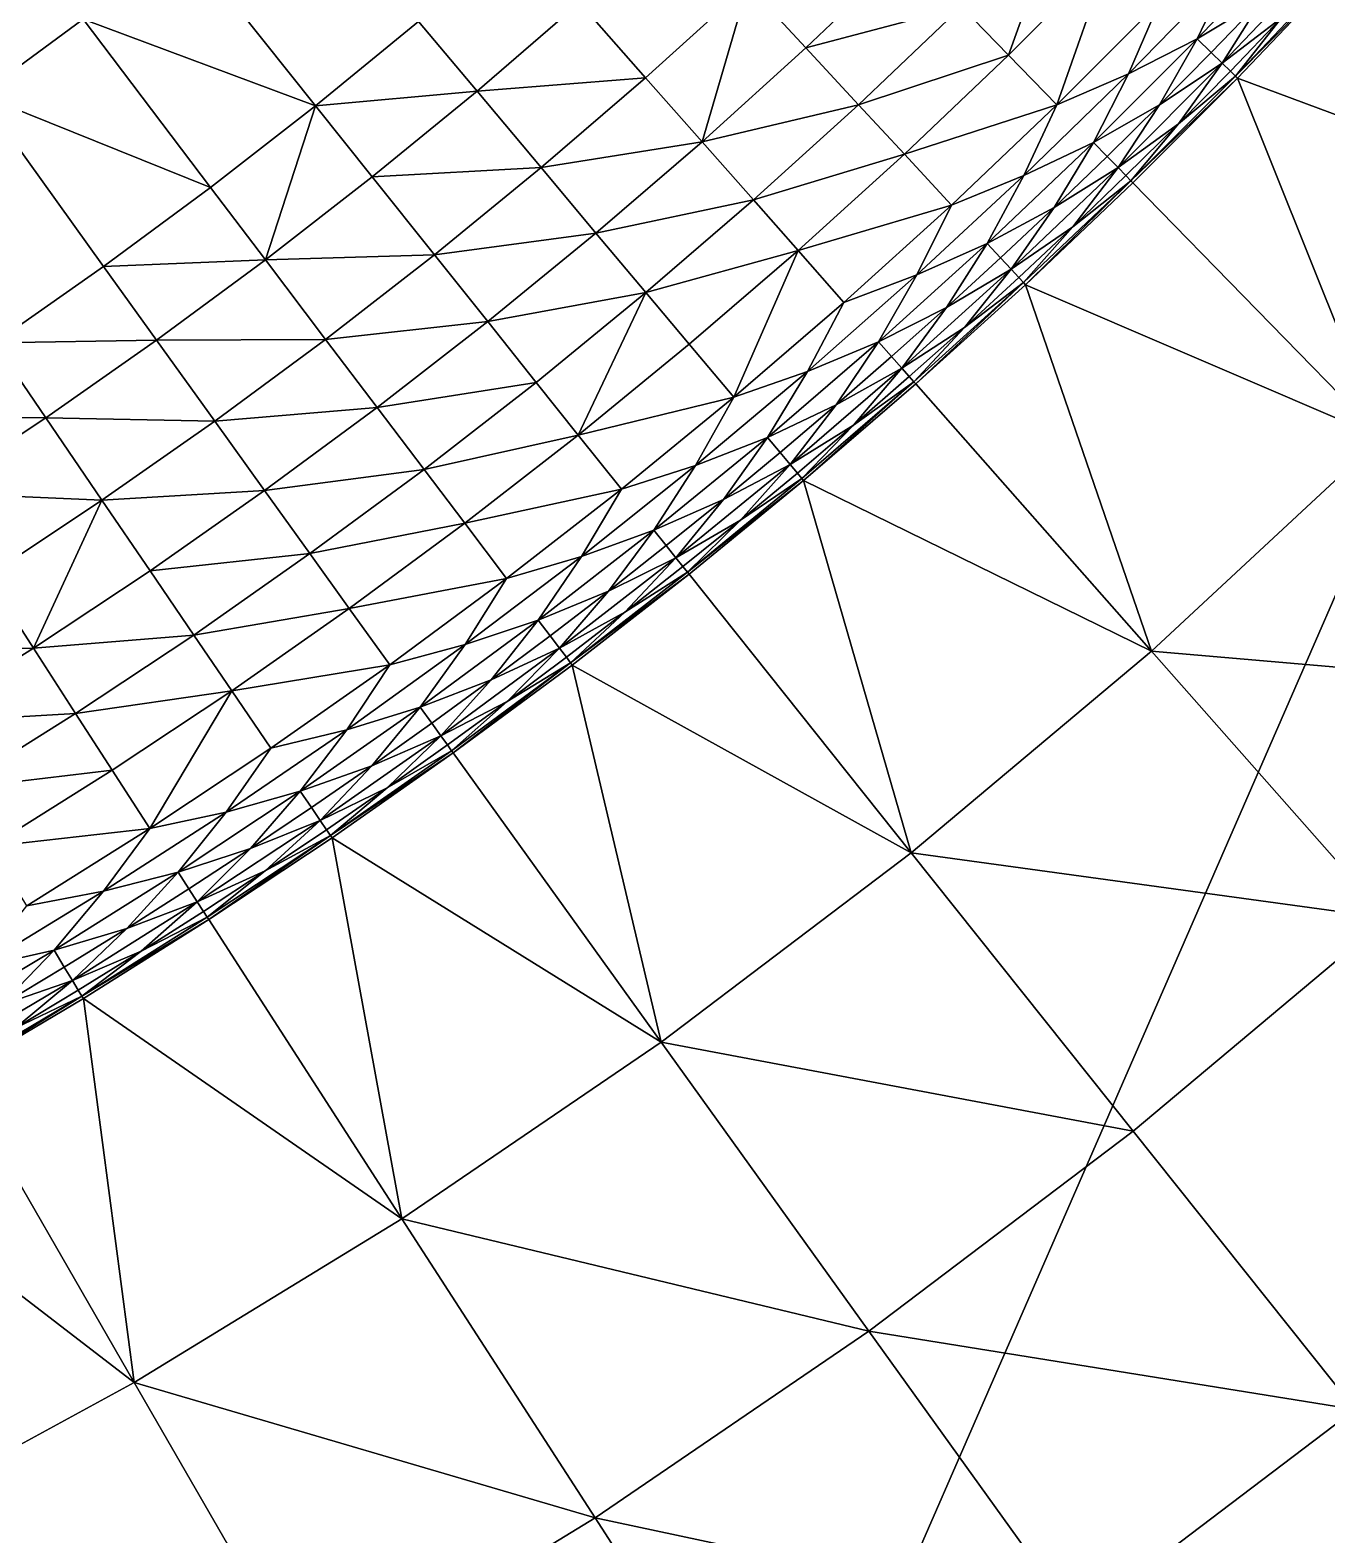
# Model space of a CAD drawing. Header units: millimetres. Extents: x -3250 to 5350, y -3250 to 3250.
# Drawn here: x 1281 to 1827, y -2359 to -1725 of the extents above; entities that cross this region are included whole.
import ezdxf

# ---------------------------------------------------------------- set-up
doc = ezdxf.new("R2010")
doc.units = ezdxf.units.MM
doc.header["$MEASUREMENT"] = 0
doc.layers.add('MESH_3D', color=2, linetype='CONTINUOUS')

msp = doc.modelspace()

# ---------------------------------------------------------------- linework, layer by layer
at = {"layer": 'MESH_3D'}
for points in [[(2150.48, 2436.79, 32500), (-3128.53, 880.23, 32500), (-2326.57, -2269.27, 32500)], [(2150.48, 2436.79, 32500), (-2326.57, -2269.27, 32500), (3105.61, 957.95, 32500)], [(3105.61, 957.95, 32500), (-2326.57, -2269.27, 32500), (-1962.36, -2590.68, 32500)], [(3105.61, 957.95, 32500), (-1962.36, -2590.68, 32500), (-1625, -2814.58, 32500)], [(3105.61, 957.95, 32500), (-1625, -2814.58, 32500), (-723.19, -3168.52, 32500)], [(3105.61, 957.95, 32500), (-723.19, -3168.52, 32500), (1410.12, -2928.15, 32500)], [(3105.61, 957.95, 32500), (1410.12, -2928.15, 32500), (2382.42, -2210.56, 32500)], [(1693.25, -1736, -303.82), (1673.41, -1715.67, -355.73), (1715.67, -1673.41, -355.73)], [(1736, -1693.25, -303.82), (1693.25, -1736, -303.82), (1715.67, -1673.41, -355.73)], [(1303.42, -1720.75, -630.5), (1260.11, -1752.71, -630.5), (1210.32, -1683.45, -698.41)], [(1786.7, -1699.76, -205.25), (1815.23, -1684.28, -171.85), (1772.67, -1729.02, -171.85)], [(1800.1, -1712.5, -138.74), (1772.67, -1729.02, -171.85), (1815.23, -1684.28, -171.85)], [(1401.37, -1757.26, -547.31), (1303.42, -1720.75, -630.5), (1345.91, -1687.72, -630.5)], [(1444.74, -1721.78, -547.31), (1401.37, -1757.26, -547.31), (1345.91, -1687.72, -630.5)], [(1650.58, -1692.26, -406.77), (1607.88, -1732.88, -406.77), (1583.4, -1706.5, -455.71)], [(1673.41, -1715.67, -355.73), (1607.88, -1732.88, -406.77), (1650.58, -1692.26, -406.77)], [(1713.63, -1756.9, -238.11), (1693.25, -1736, -303.82), (1736, -1693.25, -303.82)], [(1756.9, -1713.63, -238.11), (1713.63, -1756.9, -238.11), (1736, -1693.25, -303.82)], [(1800.1, -1712.5, -138.74), (1826.12, -1694.39, -105.25), (1783.31, -1739.39, -105.25)], [(1808.29, -1720.29, -71.93), (1783.31, -1739.39, -105.25), (1826.12, -1694.39, -105.25)], [(1786.7, -1699.76, -205.25), (1743.77, -1743.77, -205.25), (1756.9, -1713.63, -238.11)], [(1786.7, -1699.76, -205.25), (1772.67, -1729.02, -171.85), (1743.77, -1743.77, -205.25)], [(1831.76, -1699.63, -38.42), (1832.63, -1700.43), (1788.82, -1744.77, -38.42)], [(1808.29, -1720.29, -71.93), (1831.76, -1699.63, -38.42), (1788.82, -1744.77, -38.42)], [(1788.82, -1744.77, -38.42), (1832.63, -1700.43), (1789.67, -1745.59)], [(1832.63, -1700.43, 24000), (1789.67, -1745.59, 24000), (1789.67, -1745.59)], [(1832.63, -1700.43, 24000), (1789.67, -1745.59), (1832.63, -1700.43)], [(1942.59, -1802.46, 24200), (1789.67, -1745.59, 24000), (1832.63, -1700.43, 24000)], [(1583.4, -1706.5, -455.71), (1540.36, -1745.45, -455.71), (1512.58, -1713.96, -506.08)], [(1564.18, -1772.43, -406.77), (1540.36, -1745.45, -455.71), (1583.4, -1706.5, -455.71)], [(1607.88, -1732.88, -406.77), (1564.18, -1772.43, -406.77), (1583.4, -1706.5, -455.71)], [(1512.58, -1713.96, -506.08), (1469.38, -1751.13, -506.08), (1444.74, -1721.78, -547.31)], [(1540.36, -1745.45, -455.71), (1469.38, -1751.13, -506.08), (1512.58, -1713.96, -506.08)], [(1673.41, -1715.67, -355.73), (1630.12, -1756.85, -355.73), (1607.88, -1732.88, -406.77)], [(1693.25, -1736, -303.82), (1630.12, -1756.85, -355.73), (1673.41, -1715.67, -355.73)], [(1743.77, -1743.77, -205.25), (1713.63, -1756.9, -238.11), (1756.9, -1713.63, -238.11)], [(1800.1, -1712.5, -138.74), (1778.61, -1734.81, -138.74), (1772.67, -1729.02, -171.85)], [(1800.1, -1712.5, -138.74), (1783.31, -1739.39, -105.25), (1778.61, -1734.81, -138.74)], [(1357.13, -1791.65, -547.31), (1260.11, -1752.71, -630.5), (1303.42, -1720.75, -630.5)], [(1401.37, -1757.26, -547.31), (1357.13, -1791.65, -547.31), (1303.42, -1720.75, -630.5)], [(1469.38, -1751.13, -506.08), (1401.37, -1757.26, -547.31), (1444.74, -1721.78, -547.31)], [(1808.29, -1720.29, -71.93), (1786.7, -1742.7, -71.93), (1783.31, -1739.39, -105.25)], [(1808.29, -1720.29, -71.93), (1788.82, -1744.77, -38.42), (1786.7, -1742.7, -71.93)], [(1743.77, -1743.77, -205.25), (1772.67, -1729.02, -171.85), (1729.02, -1772.67, -171.85)], [(1756.84, -1756.84, -138.74), (1729.02, -1772.67, -171.85), (1772.67, -1729.02, -171.85)], [(1778.61, -1734.81, -138.74), (1756.84, -1756.84, -138.74), (1772.67, -1729.02, -171.85)], [(1630.12, -1756.85, -355.73), (1564.18, -1772.43, -406.77), (1607.88, -1732.88, -406.77)], [(1693.25, -1736, -303.82), (1649.44, -1777.67, -303.82), (1630.12, -1756.85, -355.73)], [(1713.63, -1756.9, -238.11), (1649.44, -1777.67, -303.82), (1693.25, -1736, -303.82)], [(1778.61, -1734.81, -138.74), (1783.31, -1739.39, -105.25), (1756.84, -1756.84, -138.74)], [(1756.84, -1756.84, -138.74), (1783.31, -1739.39, -105.25), (1739.39, -1783.31, -105.25)], [(1764.84, -1764.84, -71.93), (1739.39, -1783.31, -105.25), (1783.31, -1739.39, -105.25)], [(1786.7, -1742.7, -71.93), (1764.84, -1764.84, -71.93), (1783.31, -1739.39, -105.25)], [(1786.7, -1742.7, -71.93), (1788.82, -1744.77, -38.42), (1764.84, -1764.84, -71.93)], [(1540.36, -1745.45, -455.71), (1496.37, -1783.31, -455.71), (1469.38, -1751.13, -506.08)], [(1564.18, -1772.43, -406.77), (1496.37, -1783.31, -455.71), (1540.36, -1745.45, -455.71)], [(1743.77, -1743.77, -205.25), (1729.02, -1772.67, -171.85), (1699.76, -1786.7, -205.25)], [(1743.77, -1743.77, -205.25), (1699.76, -1786.7, -205.25), (1713.63, -1756.9, -238.11)], [(1788.82, -1744.77, -38.42), (1789.67, -1745.59), (1744.77, -1788.82, -38.42)], [(1764.84, -1764.84, -71.93), (1788.82, -1744.77, -38.42), (1744.77, -1788.82, -38.42)], [(1744.77, -1788.82, -38.42), (1789.67, -1745.59), (1745.59, -1789.67)], [(1745.59, -1789.67, 24000), (1745.59, -1789.67), (1789.67, -1745.59)], [(1789.67, -1745.59, 24000), (1745.59, -1789.67, 24000), (1789.67, -1745.59)], [(1850.33, -1897.05, 24200), (1745.59, -1789.67, 24000), (1789.67, -1745.59, 24000)], [(1942.59, -1802.46, 24200), (1850.33, -1897.05, 24200), (1789.67, -1745.59, 24000)], [(1312.04, -1824.93, -547.31), (1266.13, -1857.07, -547.31), (1260.11, -1752.71, -630.5)], [(1357.13, -1791.65, -547.31), (1312.04, -1824.93, -547.31), (1260.11, -1752.71, -630.5)], [(1469.38, -1751.13, -506.08), (1425.26, -1787.22, -506.08), (1401.37, -1757.26, -547.31)], [(1496.37, -1783.31, -455.71), (1425.26, -1787.22, -506.08), (1469.38, -1751.13, -506.08)], [(1380.26, -1822.2, -506.08), (1357.13, -1791.65, -547.31), (1401.37, -1757.26, -547.31)], [(1425.26, -1787.22, -506.08), (1380.26, -1822.2, -506.08), (1401.37, -1757.26, -547.31)], [(1630.12, -1756.85, -355.73), (1585.82, -1796.95, -355.73), (1564.18, -1772.43, -406.77)], [(1649.44, -1777.67, -303.82), (1585.82, -1796.95, -355.73), (1630.12, -1756.85, -355.73)], [(1713.63, -1756.9, -238.11), (1669.3, -1799.07, -238.11), (1649.44, -1777.67, -303.82)], [(1699.76, -1786.7, -205.25), (1669.3, -1799.07, -238.11), (1713.63, -1756.9, -238.11)], [(1756.84, -1756.84, -138.74), (1734.81, -1778.61, -138.74), (1729.02, -1772.67, -171.85)], [(1756.84, -1756.84, -138.74), (1739.39, -1783.31, -105.25), (1734.81, -1778.61, -138.74)], [(1764.84, -1764.84, -71.93), (1742.7, -1786.7, -71.93), (1739.39, -1783.31, -105.25)], [(1764.84, -1764.84, -71.93), (1744.77, -1788.82, -38.42), (1742.7, -1786.7, -71.93)], [(1564.18, -1772.43, -406.77), (1519.5, -1810.87, -406.77), (1496.37, -1783.31, -455.71)], [(1585.82, -1796.95, -355.73), (1519.5, -1810.87, -406.77), (1564.18, -1772.43, -406.77)], [(1699.76, -1786.7, -205.25), (1729.02, -1772.67, -171.85), (1684.28, -1815.23, -171.85)], [(1712.5, -1800.1, -138.74), (1684.28, -1815.23, -171.85), (1729.02, -1772.67, -171.85)], [(1734.81, -1778.61, -138.74), (1712.5, -1800.1, -138.74), (1729.02, -1772.67, -171.85)], [(1649.44, -1777.67, -303.82), (1604.61, -1818.24, -303.82), (1585.82, -1796.95, -355.73)], [(1669.3, -1799.07, -238.11), (1604.61, -1818.24, -303.82), (1649.44, -1777.67, -303.82)], [(1734.81, -1778.61, -138.74), (1739.39, -1783.31, -105.25), (1712.5, -1800.1, -138.74)], [(1451.45, -1820.06, -455.71), (1380.26, -1822.2, -506.08), (1425.26, -1787.22, -506.08)], [(1496.37, -1783.31, -455.71), (1451.45, -1820.06, -455.71), (1425.26, -1787.22, -506.08)], [(1519.5, -1810.87, -406.77), (1451.45, -1820.06, -455.71), (1496.37, -1783.31, -455.71)], [(1699.76, -1786.7, -205.25), (1654.68, -1828.52, -205.25), (1669.3, -1799.07, -238.11)], [(1699.76, -1786.7, -205.25), (1684.28, -1815.23, -171.85), (1654.68, -1828.52, -205.25)], [(1712.5, -1800.1, -138.74), (1739.39, -1783.31, -105.25), (1694.39, -1826.12, -105.25)], [(1720.29, -1808.29, -71.93), (1694.39, -1826.12, -105.25), (1739.39, -1783.31, -105.25)], [(1742.7, -1786.7, -71.93), (1720.29, -1808.29, -71.93), (1739.39, -1783.31, -105.25)], [(1742.7, -1786.7, -71.93), (1744.77, -1788.82, -38.42), (1720.29, -1808.29, -71.93)], [(1380.26, -1822.2, -506.08), (1312.04, -1824.93, -547.31), (1357.13, -1791.65, -547.31)], [(1744.77, -1788.82, -38.42), (1700.43, -1832.63), (1699.63, -1831.76, -38.42)], [(1720.29, -1808.29, -71.93), (1744.77, -1788.82, -38.42), (1699.63, -1831.76, -38.42)], [(1744.77, -1788.82, -38.42), (1745.59, -1789.67), (1700.43, -1832.63)], [(1745.59, -1789.67, 24000), (1700.43, -1832.63, 24000), (1700.43, -1832.63)], [(1745.59, -1789.67, 24000), (1700.43, -1832.63), (1745.59, -1789.67)], [(1850.33, -1897.05, 24200), (1700.43, -1832.63, 24000), (1745.59, -1789.67, 24000)], [(1585.82, -1796.95, -355.73), (1540.52, -1835.92, -355.73), (1519.5, -1810.87, -406.77)], [(1604.61, -1818.24, -303.82), (1540.52, -1835.92, -355.73), (1585.82, -1796.95, -355.73)], [(1669.3, -1799.07, -238.11), (1623.93, -1840.13, -238.11), (1604.61, -1818.24, -303.82)], [(1654.68, -1828.52, -205.25), (1623.93, -1840.13, -238.11), (1669.3, -1799.07, -238.11)], [(1712.5, -1800.1, -138.74), (1689.92, -1821.31, -138.74), (1684.28, -1815.23, -171.85)], [(1712.5, -1800.1, -138.74), (1694.39, -1826.12, -105.25), (1689.92, -1821.31, -138.74)], [(1519.5, -1810.87, -406.77), (1473.88, -1848.19, -406.77), (1451.45, -1820.06, -455.71)], [(1540.52, -1835.92, -355.73), (1473.88, -1848.19, -406.77), (1519.5, -1810.87, -406.77)], [(1720.29, -1808.29, -71.93), (1697.61, -1829.59, -71.93), (1694.39, -1826.12, -105.25)], [(1720.29, -1808.29, -71.93), (1699.63, -1831.76, -38.42), (1697.61, -1829.59, -71.93)], [(1604.61, -1818.24, -303.82), (1558.78, -1857.68, -303.82), (1540.52, -1835.92, -355.73)], [(1577.55, -1880.05, -238.11), (1558.78, -1857.68, -303.82), (1604.61, -1818.24, -303.82)], [(1623.93, -1840.13, -238.11), (1577.55, -1880.05, -238.11), (1604.61, -1818.24, -303.82)], [(1654.68, -1828.52, -205.25), (1684.28, -1815.23, -171.85), (1638.51, -1856.65, -171.85)], [(1667.09, -1842.23, -138.74), (1638.51, -1856.65, -171.85), (1684.28, -1815.23, -171.85)], [(1689.92, -1821.31, -138.74), (1667.09, -1842.23, -138.74), (1684.28, -1815.23, -171.85)], [(1334.4, -1856.04, -506.08), (1266.13, -1857.07, -547.31), (1312.04, -1824.93, -547.31)], [(1380.26, -1822.2, -506.08), (1334.4, -1856.04, -506.08), (1312.04, -1824.93, -547.31)], [(1405.62, -1855.68, -455.71), (1334.4, -1856.04, -506.08), (1380.26, -1822.2, -506.08)], [(1451.45, -1820.06, -455.71), (1405.62, -1855.68, -455.71), (1380.26, -1822.2, -506.08)], [(1473.88, -1848.19, -406.77), (1405.62, -1855.68, -455.71), (1451.45, -1820.06, -455.71)], [(1689.92, -1821.31, -138.74), (1694.39, -1826.12, -105.25), (1667.09, -1842.23, -138.74)], [(1654.68, -1828.52, -205.25), (1638.51, -1856.65, -171.85), (1608.58, -1869.21, -205.25)], [(1654.68, -1828.52, -205.25), (1608.58, -1869.21, -205.25), (1623.93, -1840.13, -238.11)], [(1667.09, -1842.23, -138.74), (1694.39, -1826.12, -105.25), (1648.34, -1867.8, -105.25)], [(1674.67, -1850.61, -71.93), (1648.34, -1867.8, -105.25), (1694.39, -1826.12, -105.25)], [(1697.61, -1829.59, -71.93), (1674.67, -1850.61, -71.93), (1694.39, -1826.12, -105.25)], [(1697.61, -1829.59, -71.93), (1699.63, -1831.76, -38.42), (1674.67, -1850.61, -71.93)], [(1540.52, -1835.92, -355.73), (1494.27, -1873.76, -355.73), (1473.88, -1848.19, -406.77)], [(1511.98, -1895.97, -303.82), (1494.27, -1873.76, -355.73), (1540.52, -1835.92, -355.73)], [(1558.78, -1857.68, -303.82), (1511.98, -1895.97, -303.82), (1540.52, -1835.92, -355.73)], [(1699.63, -1831.76, -38.42), (1654.21, -1874.45), (1653.43, -1873.57, -38.42)], [(1674.67, -1850.61, -71.93), (1699.63, -1831.76, -38.42), (1653.43, -1873.57, -38.42)], [(1699.63, -1831.76, -38.42), (1700.43, -1832.63), (1654.21, -1874.45)], [(1654.21, -1874.45, 24000), (1654.21, -1874.45), (1700.43, -1832.63)], [(1700.43, -1832.63, 24000), (1654.21, -1874.45, 24000), (1700.43, -1832.63)], [(1753.47, -1986.92, 24200), (1654.21, -1874.45, 24000), (1700.43, -1832.63, 24000)], [(1850.33, -1897.05, 24200), (1753.47, -1986.92, 24200), (1700.43, -1832.63, 24000)], [(1608.58, -1869.21, -205.25), (1577.55, -1880.05, -238.11), (1623.93, -1840.13, -238.11)], [(1667.09, -1842.23, -138.74), (1643.99, -1862.87, -138.74), (1638.51, -1856.65, -171.85)], [(1667.09, -1842.23, -138.74), (1648.34, -1867.8, -105.25), (1643.99, -1862.87, -138.74)], [(1473.88, -1848.19, -406.77), (1427.35, -1884.36, -406.77), (1405.62, -1855.68, -455.71)], [(1494.27, -1873.76, -355.73), (1427.35, -1884.36, -406.77), (1473.88, -1848.19, -406.77)], [(1674.67, -1850.61, -71.93), (1651.47, -1871.35, -71.93), (1648.34, -1867.8, -105.25)], [(1674.67, -1850.61, -71.93), (1653.43, -1873.57, -38.42), (1651.47, -1871.35, -71.93)], [(1334.4, -1856.04, -506.08), (1287.72, -1888.73, -506.08), (1266.13, -1857.07, -547.31)], [(1358.92, -1890.14, -455.71), (1287.72, -1888.73, -506.08), (1334.4, -1856.04, -506.08)], [(1405.62, -1855.68, -455.71), (1358.92, -1890.14, -455.71), (1334.4, -1856.04, -506.08)], [(1427.35, -1884.36, -406.77), (1358.92, -1890.14, -455.71), (1405.62, -1855.68, -455.71)], [(1608.58, -1869.21, -205.25), (1638.51, -1856.65, -171.85), (1591.71, -1896.93, -171.85)], [(1620.64, -1883.22, -138.74), (1591.71, -1896.93, -171.85), (1638.51, -1856.65, -171.85)], [(1643.99, -1862.87, -138.74), (1620.64, -1883.22, -138.74), (1638.51, -1856.65, -171.85)], [(1287.72, -1888.73, -506.08), (1219.44, -1888.06, -547.31), (1266.13, -1857.07, -547.31)], [(1577.55, -1880.05, -238.11), (1511.98, -1895.97, -303.82), (1558.78, -1857.68, -303.82)], [(1643.99, -1862.87, -138.74), (1648.34, -1867.8, -105.25), (1620.64, -1883.22, -138.74)], [(1608.58, -1869.21, -205.25), (1561.48, -1908.73, -205.25), (1577.55, -1880.05, -238.11)], [(1608.58, -1869.21, -205.25), (1591.71, -1896.93, -171.85), (1561.48, -1908.73, -205.25)], [(1620.64, -1883.22, -138.74), (1648.34, -1867.8, -105.25), (1601.26, -1908.31, -105.25)], [(1628.02, -1891.79, -71.93), (1601.26, -1908.31, -105.25), (1648.34, -1867.8, -105.25)], [(1651.47, -1871.35, -71.93), (1628.02, -1891.79, -71.93), (1648.34, -1867.8, -105.25)], [(1494.27, -1873.76, -355.73), (1447.1, -1910.43, -355.73), (1427.35, -1884.36, -406.77)], [(1511.98, -1895.97, -303.82), (1447.1, -1910.43, -355.73), (1494.27, -1873.76, -355.73)], [(1653.43, -1873.57, -38.42), (1606.97, -1915.11), (1606.21, -1914.21, -38.42)], [(1628.02, -1891.79, -71.93), (1653.43, -1873.57, -38.42), (1606.21, -1914.21, -38.42)], [(1653.43, -1873.57, -38.42), (1654.21, -1874.45), (1606.97, -1915.11)], [(1654.21, -1874.45, 24000), (1606.97, -1915.11, 24000), (1606.97, -1915.11)], [(1654.21, -1874.45, 24000), (1606.97, -1915.11), (1654.21, -1874.45)], [(1753.47, -1986.92, 24200), (1606.97, -1915.11, 24000), (1654.21, -1874.45, 24000)], [(1651.47, -1871.35, -71.93), (1653.43, -1873.57, -38.42), (1628.02, -1891.79, -71.93)], [(1577.55, -1880.05, -238.11), (1530.18, -1918.79, -238.11), (1511.98, -1895.97, -303.82)], [(1561.48, -1908.73, -205.25), (1530.18, -1918.79, -238.11), (1577.55, -1880.05, -238.11)], [(1287.72, -1888.73, -506.08), (1240.23, -1920.25, -506.08), (1219.44, -1888.06, -547.31)], [(1427.35, -1884.36, -406.77), (1379.93, -1919.36, -406.77), (1358.92, -1890.14, -455.71)], [(1447.1, -1910.43, -355.73), (1379.93, -1919.36, -406.77), (1427.35, -1884.36, -406.77)], [(1620.64, -1883.22, -138.74), (1597.04, -1903.28, -138.74), (1591.71, -1896.93, -171.85)], [(1620.64, -1883.22, -138.74), (1601.26, -1908.31, -105.25), (1597.04, -1903.28, -138.74)], [(1311.37, -1923.43, -455.71), (1240.23, -1920.25, -506.08), (1287.72, -1888.73, -506.08)], [(1358.92, -1890.14, -455.71), (1311.37, -1923.43, -455.71), (1287.72, -1888.73, -506.08)], [(1379.93, -1919.36, -406.77), (1311.37, -1923.43, -455.71), (1358.92, -1890.14, -455.71)], [(1628.02, -1891.79, -71.93), (1604.31, -1911.94, -71.93), (1601.26, -1908.31, -105.25)], [(1628.02, -1891.79, -71.93), (1606.21, -1914.21, -38.42), (1604.31, -1911.94, -71.93)], [(1511.98, -1895.97, -303.82), (1464.24, -1933.07, -303.82), (1447.1, -1910.43, -355.73)], [(1530.18, -1918.79, -238.11), (1464.24, -1933.07, -303.82), (1511.98, -1895.97, -303.82)], [(1561.48, -1908.73, -205.25), (1591.71, -1896.93, -171.85), (1543.92, -1936.02, -171.85)], [(1573.19, -1923.04, -138.74), (1543.92, -1936.02, -171.85), (1591.71, -1896.93, -171.85)], [(1597.04, -1903.28, -138.74), (1573.19, -1923.04, -138.74), (1591.71, -1896.93, -171.85)], [(1955.06, -2004.43, 24400), (1753.47, -1986.92, 24200), (1850.33, -1897.05, 24200)], [(1597.04, -1903.28, -138.74), (1601.26, -1908.31, -105.25), (1573.19, -1923.04, -138.74)], [(1447.1, -1910.43, -355.73), (1399.02, -1945.91, -355.73), (1379.93, -1919.36, -406.77)], [(1464.24, -1933.07, -303.82), (1399.02, -1945.91, -355.73), (1447.1, -1910.43, -355.73)], [(1561.48, -1908.73, -205.25), (1543.92, -1936.02, -171.85), (1513.41, -1947.07, -205.25)], [(1561.48, -1908.73, -205.25), (1513.41, -1947.07, -205.25), (1530.18, -1918.79, -238.11)], [(1573.19, -1923.04, -138.74), (1601.26, -1908.31, -105.25), (1553.19, -1947.64, -105.25)], [(1580.35, -1931.79, -71.93), (1553.19, -1947.64, -105.25), (1601.26, -1908.31, -105.25)], [(1604.31, -1911.94, -71.93), (1580.35, -1931.79, -71.93), (1601.26, -1908.31, -105.25)], [(1604.31, -1911.94, -71.93), (1606.21, -1914.21, -38.42), (1580.35, -1931.79, -71.93)], [(1311.37, -1923.43, -455.71), (1263.01, -1955.53, -455.71), (1240.23, -1920.25, -506.08)], [(1379.93, -1919.36, -406.77), (1331.65, -1953.17, -406.77), (1311.37, -1923.43, -455.71)], [(1399.02, -1945.91, -355.73), (1331.65, -1953.17, -406.77), (1379.93, -1919.36, -406.77)], [(1530.18, -1918.79, -238.11), (1481.87, -1956.34, -238.11), (1464.24, -1933.07, -303.82)], [(1513.41, -1947.07, -205.25), (1481.87, -1956.34, -238.11), (1530.18, -1918.79, -238.11)], [(1606.21, -1914.21, -38.42), (1606.97, -1915.11), (1557.99, -1953.66, -38.42)], [(1580.35, -1931.79, -71.93), (1606.21, -1914.21, -38.42), (1557.99, -1953.66, -38.42)], [(1557.99, -1953.66, -38.42), (1606.97, -1915.11), (1558.72, -1954.58)], [(1606.97, -1915.11, 24000), (1558.72, -1954.58), (1606.97, -1915.11)], [(1606.97, -1915.11, 24000), (1558.72, -1954.58, 24000), (1558.72, -1954.58)], [(1652.25, -2071.85, 24200), (1558.72, -1954.58, 24000), (1606.97, -1915.11, 24000)], [(1753.47, -1986.92, 24200), (1652.25, -2071.85, 24200), (1606.97, -1915.11, 24000)], [(1282.54, -1985.76, -406.77), (1263.01, -1955.53, -455.71), (1311.37, -1923.43, -455.71)], [(1331.65, -1953.17, -406.77), (1282.54, -1985.76, -406.77), (1311.37, -1923.43, -455.71)], [(1573.19, -1923.04, -138.74), (1549.09, -1942.5, -138.74), (1543.92, -1936.02, -171.85)], [(1573.19, -1923.04, -138.74), (1553.19, -1947.64, -105.25), (1549.09, -1942.5, -138.74)], [(1580.35, -1931.79, -71.93), (1556.14, -1951.34, -71.93), (1553.19, -1947.64, -105.25)], [(1580.35, -1931.79, -71.93), (1557.99, -1953.66, -38.42), (1556.14, -1951.34, -71.93)], [(1464.24, -1933.07, -303.82), (1415.6, -1968.97, -303.82), (1399.02, -1945.91, -355.73)], [(1481.87, -1956.34, -238.11), (1415.6, -1968.97, -303.82), (1464.24, -1933.07, -303.82)], [(1513.41, -1947.07, -205.25), (1543.92, -1936.02, -171.85), (1495.18, -1973.91, -171.85)], [(1524.76, -1961.66, -138.74), (1495.18, -1973.91, -171.85), (1543.92, -1936.02, -171.85)], [(1549.09, -1942.5, -138.74), (1524.76, -1961.66, -138.74), (1543.92, -1936.02, -171.85)], [(1549.09, -1942.5, -138.74), (1553.19, -1947.64, -105.25), (1524.76, -1961.66, -138.74)], [(1399.02, -1945.91, -355.73), (1350.07, -1980.19, -355.73), (1331.65, -1953.17, -406.77)], [(1415.6, -1968.97, -303.82), (1350.07, -1980.19, -355.73), (1399.02, -1945.91, -355.73)], [(1513.41, -1947.07, -205.25), (1495.18, -1973.91, -171.85), (1464.4, -1984.19, -205.25)], [(1513.41, -1947.07, -205.25), (1464.4, -1984.19, -205.25), (1481.87, -1956.34, -238.11)], [(1524.76, -1961.66, -138.74), (1553.19, -1947.64, -105.25), (1504.15, -1985.75, -105.25)], [(1531.69, -1970.59, -71.93), (1504.15, -1985.75, -105.25), (1553.19, -1947.64, -105.25)], [(1556.14, -1951.34, -71.93), (1531.69, -1970.59, -71.93), (1553.19, -1947.64, -105.25)], [(1556.14, -1951.34, -71.93), (1557.99, -1953.66, -38.42), (1531.69, -1970.59, -71.93)], [(1282.54, -1985.76, -406.77), (1213.87, -1986.41, -455.71), (1263.01, -1955.53, -455.71)], [(1350.07, -1980.19, -355.73), (1282.54, -1985.76, -406.77), (1331.65, -1953.17, -406.77)], [(1481.87, -1956.34, -238.11), (1432.64, -1992.68, -238.11), (1415.6, -1968.97, -303.82)], [(1464.4, -1984.19, -205.25), (1432.64, -1992.68, -238.11), (1481.87, -1956.34, -238.11)], [(1557.99, -1953.66, -38.42), (1558.72, -1954.58), (1508.8, -1991.89, -38.42)], [(1531.69, -1970.59, -71.93), (1557.99, -1953.66, -38.42), (1508.8, -1991.89, -38.42)], [(1508.8, -1991.89, -38.42), (1558.72, -1954.58), (1509.51, -1992.83)], [(1558.72, -1954.58, 24000), (1509.51, -1992.83), (1558.72, -1954.58)], [(1558.72, -1954.58, 24000), (1509.51, -1992.83, 24000), (1509.51, -1992.83)], [(1652.25, -2071.85, 24200), (1509.51, -1992.83, 24000), (1558.72, -1954.58, 24000)], [(1524.76, -1961.66, -138.74), (1500.18, -1980.52, -138.74), (1495.18, -1973.91, -171.85)], [(1524.76, -1961.66, -138.74), (1504.15, -1985.75, -105.25), (1500.18, -1980.52, -138.74)], [(1415.6, -1968.97, -303.82), (1366.07, -2003.65, -303.82), (1350.07, -1980.19, -355.73)], [(1432.64, -1992.68, -238.11), (1366.07, -2003.65, -303.82), (1415.6, -1968.97, -303.82)], [(1531.69, -1970.59, -71.93), (1507.01, -1989.53, -71.93), (1504.15, -1985.75, -105.25)], [(1531.69, -1970.59, -71.93), (1508.8, -1991.89, -38.42), (1507.01, -1989.53, -71.93)], [(1464.4, -1984.19, -205.25), (1495.18, -1973.91, -171.85), (1445.5, -2010.57, -171.85)], [(1475.38, -1999.07, -138.74), (1445.5, -2010.57, -171.85), (1495.18, -1973.91, -171.85)], [(1500.18, -1980.52, -138.74), (1475.38, -1999.07, -138.74), (1495.18, -1973.91, -171.85)], [(1350.07, -1980.19, -355.73), (1300.28, -2013.23, -355.73), (1282.54, -1985.76, -406.77)], [(1366.07, -2003.65, -303.82), (1300.28, -2013.23, -355.73), (1350.07, -1980.19, -355.73)], [(1500.18, -1980.52, -138.74), (1504.15, -1985.75, -105.25), (1475.38, -1999.07, -138.74)], [(1282.54, -1985.76, -406.77), (1232.63, -2017.12, -406.77), (1213.87, -1986.41, -455.71)], [(1300.28, -2013.23, -355.73), (1232.63, -2017.12, -406.77), (1282.54, -1985.76, -406.77)], [(1464.4, -1984.19, -205.25), (1414.48, -2020.08, -205.25), (1432.64, -1992.68, -238.11)], [(1464.4, -1984.19, -205.25), (1445.5, -2010.57, -171.85), (1414.48, -2020.08, -205.25)], [(1475.38, -1999.07, -138.74), (1504.15, -1985.75, -105.25), (1454.18, -2022.64, -105.25)], [(1482.09, -2008.16, -71.93), (1454.18, -2022.64, -105.25), (1504.15, -1985.75, -105.25)], [(1507.01, -1989.53, -71.93), (1482.09, -2008.16, -71.93), (1504.15, -1985.75, -105.25)], [(1507.01, -1989.53, -71.93), (1508.8, -1991.89, -38.42), (1482.09, -2008.16, -71.93)], [(1852.72, -2099.39, 24400), (1652.25, -2071.85, 24200), (1753.47, -1986.92, 24200)], [(1955.06, -2004.43, 24400), (1852.72, -2099.39, 24400), (1753.47, -1986.92, 24200)], [(1432.64, -1992.68, -238.11), (1382.51, -2027.78, -238.11), (1366.07, -2003.65, -303.82)], [(1414.48, -2020.08, -205.25), (1382.51, -2027.78, -238.11), (1432.64, -1992.68, -238.11)], [(1508.8, -1991.89, -38.42), (1459.36, -2029.85), (1458.67, -2028.89, -38.42)], [(1482.09, -2008.16, -71.93), (1508.8, -1991.89, -38.42), (1458.67, -2028.89, -38.42)], [(1508.8, -1991.89, -38.42), (1509.51, -1992.83), (1459.36, -2029.85)], [(1509.51, -1992.83, 24000), (1459.36, -2029.85), (1509.51, -1992.83)], [(1509.51, -1992.83, 24000), (1459.36, -2029.85, 24000), (1459.36, -2029.85)], [(1546.92, -2151.64, 24200), (1459.36, -2029.85, 24000), (1509.51, -1992.83, 24000)], [(1652.25, -2071.85, 24200), (1546.92, -2151.64, 24200), (1509.51, -1992.83, 24000)], [(1475.38, -1999.07, -138.74), (1450.34, -2017.3, -138.74), (1445.5, -2010.57, -171.85)], [(1475.38, -1999.07, -138.74), (1454.18, -2022.64, -105.25), (1450.34, -2017.3, -138.74)], [(1366.07, -2003.65, -303.82), (1315.69, -2037.09, -303.82), (1300.28, -2013.23, -355.73)], [(1331.53, -2061.61, -238.11), (1315.69, -2037.09, -303.82), (1366.07, -2003.65, -303.82)], [(1382.51, -2027.78, -238.11), (1331.53, -2061.61, -238.11), (1366.07, -2003.65, -303.82)], [(1482.09, -2008.16, -71.93), (1456.94, -2026.48, -71.93), (1454.18, -2022.64, -105.25)], [(1482.09, -2008.16, -71.93), (1458.67, -2028.89, -38.42), (1456.94, -2026.48, -71.93)], [(1300.28, -2013.23, -355.73), (1249.69, -2045.02, -355.73), (1232.63, -2017.12, -406.77)], [(1315.69, -2037.09, -303.82), (1249.69, -2045.02, -355.73), (1300.28, -2013.23, -355.73)], [(1414.48, -2020.08, -205.25), (1445.5, -2010.57, -171.85), (1394.93, -2045.98, -171.85)], [(1425.08, -2035.23, -138.74), (1394.93, -2045.98, -171.85), (1445.5, -2010.57, -171.85)], [(1450.34, -2017.3, -138.74), (1425.08, -2035.23, -138.74), (1445.5, -2010.57, -171.85)], [(1414.48, -2020.08, -205.25), (1363.68, -2054.72, -205.25), (1382.51, -2027.78, -238.11)], [(1414.48, -2020.08, -205.25), (1394.93, -2045.98, -171.85), (1363.68, -2054.72, -205.25)], [(1450.34, -2017.3, -138.74), (1454.18, -2022.64, -105.25), (1425.08, -2035.23, -138.74)], [(1363.68, -2054.72, -205.25), (1331.53, -2061.61, -238.11), (1382.51, -2027.78, -238.11)], [(1425.08, -2035.23, -138.74), (1454.18, -2022.64, -105.25), (1403.3, -2058.26, -105.25)], [(1431.56, -2044.49, -71.93), (1403.3, -2058.26, -105.25), (1454.18, -2022.64, -105.25)], [(1456.94, -2026.48, -71.93), (1431.56, -2044.49, -71.93), (1454.18, -2022.64, -105.25)], [(1456.94, -2026.48, -71.93), (1458.67, -2028.89, -38.42), (1431.56, -2044.49, -71.93)], [(1458.67, -2028.89, -38.42), (1459.36, -2029.85), (1407.63, -2064.62, -38.42)], [(1431.56, -2044.49, -71.93), (1458.67, -2028.89, -38.42), (1407.63, -2064.62, -38.42)], [(1407.63, -2064.62, -38.42), (1459.36, -2029.85), (1408.3, -2065.6)], [(1459.36, -2029.85, 24000), (1408.3, -2065.6), (1459.36, -2029.85)], [(1459.36, -2029.85, 24000), (1408.3, -2065.6, 24000), (1408.3, -2065.6)], [(1546.92, -2151.64, 24200), (1408.3, -2065.6, 24000), (1459.36, -2029.85, 24000)], [(1315.69, -2037.09, -303.82), (1264.5, -2069.26, -303.82), (1249.69, -2045.02, -355.73)], [(1331.53, -2061.61, -238.11), (1264.5, -2069.26, -303.82), (1315.69, -2037.09, -303.82)], [(1425.08, -2035.23, -138.74), (1399.6, -2052.83, -138.74), (1394.93, -2045.98, -171.85)], [(1425.08, -2035.23, -138.74), (1403.3, -2058.26, -105.25), (1399.6, -2052.83, -138.74)], [(1363.68, -2054.72, -205.25), (1394.93, -2045.98, -171.85), (1343.49, -2080.12, -171.85)], [(1373.9, -2070.12, -138.74), (1343.49, -2080.12, -171.85), (1394.93, -2045.98, -171.85)], [(1399.6, -2052.83, -138.74), (1373.9, -2070.12, -138.74), (1394.93, -2045.98, -171.85)], [(1431.56, -2044.49, -71.93), (1405.97, -2062.17, -71.93), (1403.3, -2058.26, -105.25)], [(1431.56, -2044.49, -71.93), (1407.63, -2064.62, -38.42), (1405.97, -2062.17, -71.93)], [(1399.6, -2052.83, -138.74), (1403.3, -2058.26, -105.25), (1373.9, -2070.12, -138.74)], [(1363.68, -2054.72, -205.25), (1312.03, -2088.08, -205.25), (1331.53, -2061.61, -238.11)], [(1363.68, -2054.72, -205.25), (1343.49, -2080.12, -171.85), (1312.03, -2088.08, -205.25)], [(1373.9, -2070.12, -138.74), (1403.3, -2058.26, -105.25), (1351.55, -2092.61, -105.25)], [(1380.15, -2079.54, -71.93), (1351.55, -2092.61, -105.25), (1403.3, -2058.26, -105.25)], [(1405.97, -2062.17, -71.93), (1380.15, -2079.54, -71.93), (1403.3, -2058.26, -105.25)], [(1331.53, -2061.61, -238.11), (1279.72, -2094.17, -238.11), (1264.5, -2069.26, -303.82)], [(1312.03, -2088.08, -205.25), (1279.72, -2094.17, -238.11), (1331.53, -2061.61, -238.11)], [(1407.63, -2064.62, -38.42), (1356.37, -2100.06), (1355.73, -2099.07, -38.42)], [(1380.15, -2079.54, -71.93), (1407.63, -2064.62, -38.42), (1355.73, -2099.07, -38.42)], [(1407.63, -2064.62, -38.42), (1408.3, -2065.6), (1356.37, -2100.06)], [(1408.3, -2065.6, 24000), (1356.37, -2100.06), (1408.3, -2065.6)], [(1408.3, -2065.6, 24000), (1356.37, -2100.06, 24000), (1356.37, -2100.06)], [(1437.75, -2226.07, 24200), (1356.37, -2100.06, 24000), (1408.3, -2065.6, 24000)], [(1405.97, -2062.17, -71.93), (1407.63, -2064.62, -38.42), (1380.15, -2079.54, -71.93)], [(1546.92, -2151.64, 24200), (1437.75, -2226.07, 24200), (1408.3, -2065.6, 24000)], [(1373.9, -2070.12, -138.74), (1347.98, -2087.09, -138.74), (1343.49, -2080.12, -171.85)], [(1373.9, -2070.12, -138.74), (1351.55, -2092.61, -105.25), (1347.98, -2087.09, -138.74)], [(1745.77, -2189.13, 24400), (1546.92, -2151.64, 24200), (1652.25, -2071.85, 24200)], [(1852.72, -2099.39, 24400), (1745.77, -2189.13, 24400), (1652.25, -2071.85, 24200)], [(1312.03, -2088.08, -205.25), (1343.49, -2080.12, -171.85), (1291.21, -2112.97, -171.85)], [(1321.86, -2103.73, -138.74), (1291.21, -2112.97, -171.85), (1343.49, -2080.12, -171.85)], [(1347.98, -2087.09, -138.74), (1321.86, -2103.73, -138.74), (1343.49, -2080.12, -171.85)], [(1380.15, -2079.54, -71.93), (1354.12, -2096.58, -71.93), (1351.55, -2092.61, -105.25)], [(1380.15, -2079.54, -71.93), (1355.73, -2099.07, -38.42), (1354.12, -2096.58, -71.93)], [(1312.03, -2088.08, -205.25), (1291.21, -2112.97, -171.85), (1259.56, -2120.14, -205.25)], [(1312.03, -2088.08, -205.25), (1259.56, -2120.14, -205.25), (1279.72, -2094.17, -238.11)], [(1347.98, -2087.09, -138.74), (1351.55, -2092.61, -105.25), (1321.86, -2103.73, -138.74)], [(1321.86, -2103.73, -138.74), (1351.55, -2092.61, -105.25), (1298.96, -2125.65, -105.25)], [(1327.88, -2113.3, -71.93), (1298.96, -2125.65, -105.25), (1351.55, -2092.61, -105.25)], [(1354.12, -2096.58, -71.93), (1327.88, -2113.3, -71.93), (1351.55, -2092.61, -105.25)], [(1354.12, -2096.58, -71.93), (1355.73, -2099.07, -38.42), (1327.88, -2113.3, -71.93)], [(1321.86, -2103.73, -138.74), (1295.53, -2120.05, -138.74), (1291.21, -2112.97, -171.85)], [(1321.86, -2103.73, -138.74), (1298.96, -2125.65, -105.25), (1295.53, -2120.05, -138.74)], [(1355.73, -2099.07, -38.42), (1356.37, -2100.06), (1302.97, -2132.22, -38.42)], [(1327.88, -2113.3, -71.93), (1355.73, -2099.07, -38.42), (1302.97, -2132.22, -38.42)], [(1302.97, -2132.22, -38.42), (1356.37, -2100.06), (1303.59, -2133.23)], [(1356.37, -2100.06, 24000), (1303.59, -2133.23), (1356.37, -2100.06)], [(1356.37, -2100.06, 24000), (1303.59, -2133.23, 24000), (1303.59, -2133.23)], [(1437.75, -2226.07, 24200), (1303.59, -2133.23, 24000), (1356.37, -2100.06, 24000)], [(1839.29, -2306.4, 24600), (1745.77, -2189.13, 24400), (1852.72, -2099.39, 24400)], [(1259.56, -2120.14, -205.25), (1291.21, -2112.97, -171.85), (1238.13, -2144.5, -171.85)], [(1269, -2136.03, -138.74), (1238.13, -2144.5, -171.85), (1291.21, -2112.97, -171.85)], [(1295.53, -2120.05, -138.74), (1269, -2136.03, -138.74), (1291.21, -2112.97, -171.85)], [(1327.88, -2113.3, -71.93), (1301.43, -2129.69, -71.93), (1298.96, -2125.65, -105.25)], [(1327.88, -2113.3, -71.93), (1302.97, -2132.22, -38.42), (1301.43, -2129.69, -71.93)], [(1295.53, -2120.05, -138.74), (1298.96, -2125.65, -105.25), (1269, -2136.03, -138.74)], [(1269, -2136.03, -138.74), (1298.96, -2125.65, -105.25), (1245.56, -2157.38, -105.25)], [(1274.78, -2145.75, -71.93), (1245.56, -2157.38, -105.25), (1298.96, -2125.65, -105.25)], [(1301.43, -2129.69, -71.93), (1274.78, -2145.75, -71.93), (1298.96, -2125.65, -105.25)], [(1302.97, -2132.22, -38.42), (1250, -2165.06), (1249.41, -2164.04, -38.42)], [(1274.78, -2145.75, -71.93), (1302.97, -2132.22, -38.42), (1249.41, -2164.04, -38.42)], [(1302.97, -2132.22, -38.42), (1303.59, -2133.23), (1250, -2165.06)], [(1303.59, -2133.23, 24000), (1250, -2165.06), (1303.59, -2133.23)], [(1303.59, -2133.23, 24000), (1250, -2165.06, 24000), (1250, -2165.06)], [(1325, -2294.97, 24200), (1250, -2165.06, 24000), (1303.59, -2133.23, 24000)], [(1301.43, -2129.69, -71.93), (1302.97, -2132.22, -38.42), (1274.78, -2145.75, -71.93)], [(1437.75, -2226.07, 24200), (1325, -2294.97, 24200), (1303.59, -2133.23, 24000)], [(1634.48, -2273.43, 24400), (1437.75, -2226.07, 24200), (1546.92, -2151.64, 24200)], [(1745.77, -2189.13, 24400), (1634.48, -2273.43, 24400), (1546.92, -2151.64, 24200)], [(1325, -2294.97, 24200), (1195.63, -2195.55, 24000), (1250, -2165.06, 24000)], [(1839.29, -2306.4, 24600), (1634.48, -2273.43, 24400), (1745.77, -2189.13, 24400)], [(1325, -2294.97, 24200), (1208.96, -2358.16, 24200), (1195.63, -2195.55, 24000)], [(2382.42, -2210.56, 32500), (1410.12, -2928.15, 32500), (2026.34, -2540.95, 32500)], [(1519.13, -2352.07, 24400), (1325, -2294.97, 24200), (1437.75, -2226.07, 24200)], [(1634.48, -2273.43, 24400), (1519.13, -2352.07, 24400), (1437.75, -2226.07, 24200)], [(1722.04, -2395.22, 24600), (1519.13, -2352.07, 24400), (1634.48, -2273.43, 24400)], [(1839.29, -2306.4, 24600), (1722.04, -2395.22, 24600), (1634.48, -2273.43, 24400)], [(1400, -2424.87, 24400), (1208.96, -2358.16, 24200), (1325, -2294.97, 24200)], [(1519.13, -2352.07, 24400), (1400, -2424.87, 24400), (1325, -2294.97, 24200)], [(1932.82, -2423.68, 24800), (1722.04, -2395.22, 24600), (1839.29, -2306.4, 24600)], [(1600.51, -2478.08, 24600), (1400, -2424.87, 24400), (1519.13, -2352.07, 24400)], [(1722.04, -2395.22, 24600), (1600.51, -2478.08, 24600), (1519.13, -2352.07, 24400)], [(1400, -2424.87, 24400), (1277.39, -2491.64, 24400), (1208.96, -2358.16, 24200)]]:
    msp.add_3dface(points, dxfattribs=at)

doc.saveas('drawing.dxf')
